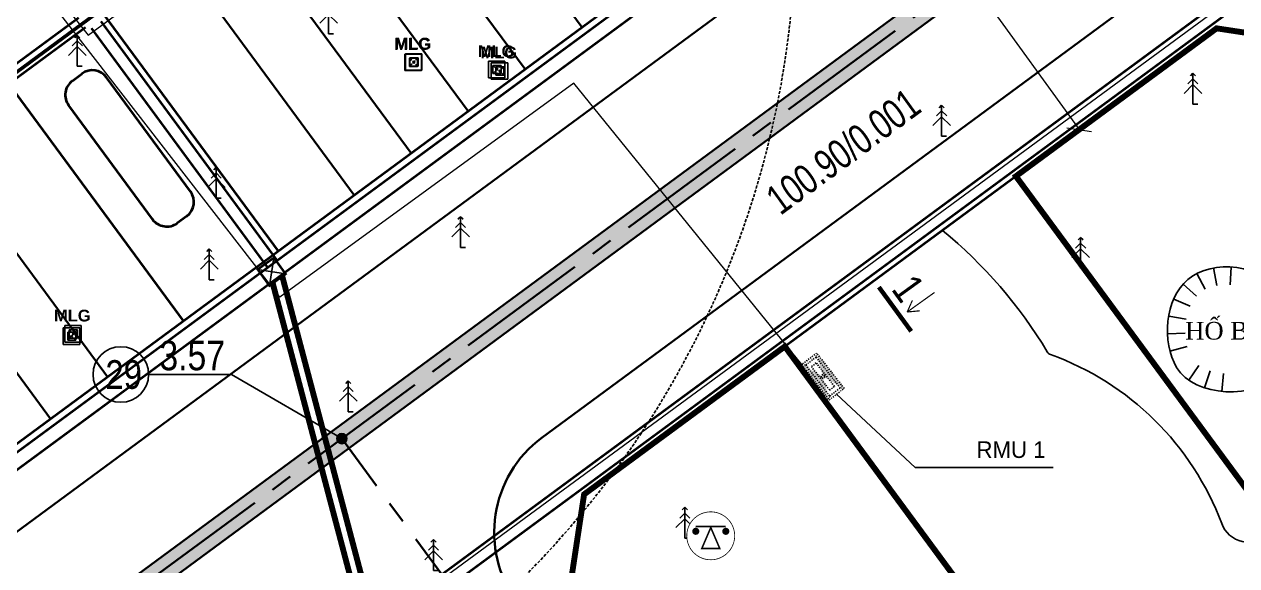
# Model space of a CAD drawing. Extents: x 22709 to 568895, y -41029 to 1932533.
# Drawn here: x 560787.3 to 560890.1, y 1930799.3 to 1930845.2 of the extents above; entities that cross this region are included whole.
import ezdxf
from ezdxf.enums import TextEntityAlignment as Align

# ---------------------------------------------------------------- set-up
doc = ezdxf.new("R2010")
doc.units = ezdxf.units.MI
doc.header["$MEASUREMENT"] = 0
doc.set_wipeout_variables(frame=1)
doc.header["$PDMODE"] = 1
for name, pattern in [('ACAD_ISO10W100', [18.5, 12, -3, 0.5, -3]), ('CENTER2', [1.125, 0.75, -0.125, 0.125, -0.125]), ('CONTINOUS', [0]), ('DASHED2', [0.375, 0.25, -0.125]), ('HIDDEN', [0.375, 0.25, -0.125])]:
    doc.linetypes.add(name, pattern=pattern)
doc.layers.get('0').update_dxf_attribs({"color": 8, "linetype": 'CONTINUOUS'})
doc.layers.get('DEFPOINTS').update_dxf_attribs({"color": 8, "linetype": 'CONTINUOUS'})
for name, color, linetype, lineweight in [('-cc-dd-h', 8, 'CONTINUOUS', 25), ('1-chieu dai', 8, 'CONTINUOUS', 40), ('1-CONG CONG', 8, 'CONTINUOUS', 40), ('1-nghikt HG', 8, 'CONTINUOUS', 60), ('1-nghiktHC', 8, 'CONTINUOUS', 60), ('10-TIM', 8, 'CENTER2', 35), ('13-PLO', 8, 'CONTINUOUS', 35), ('4-LE TRONG', 8, 'CONTINUOUS', 40), ('7-LE NGOAI', 8, 'CONTINUOUS', 35), ('84- CX DAI PHAN CACH', 8, 'CONTINUOUS', 50), ('caodo tu nhien', 8, 'CONTINUOUS', 13), ('D-S-DÂY ĐIỆN 1.5', 200, 'DASHED2', 40), ('EC04', 8, 'CONTINUOUS', 53), ('EC22', 8, 'CONTINUOUS', 13)]:
    doc.layers.add(name, color=color, linetype=linetype, lineweight=lineweight)
for name, color, linetype in [('1-chieurong', 8, 'CONTINUOUS'), ('1-cotTK', 8, 'CONTINUOUS'), ('1-toado', 8, 'CONTINUOUS'), ('7-KI HIEU', 8, 'CONTINUOUS'), ('CHU', 8, 'CONTINUOUS'), ('DIA VAT 500', 8, 'CONTINUOUS'), ('DIA VAT.MOI', 8, 'CONTINUOUS'), ('ho bom', 8, 'CONTINUOUS'), ('kk', 8, 'CONTINUOUS'), ('lang mo', 8, 'CONTINUOUS'), ('MATCAT', 8, 'CONTINUOUS'), ('moc lg .th', 8, 'CONTINUOUS'), ('PHI LAO', 8, 'CONTINUOUS'), ('textd', 8, 'CONTINUOUS'), ('tim qh', 8, 'ACAD_ISO10W100'), ('tttt', 8, 'CONTINUOUS')]:
    doc.layers.add(name, color=color, linetype=linetype)
doc.styles.add('Atext', font='VHELVEB_0.TTF')
doc.styles.add('Do doc', font='VHARIALN.TTF', dxfattribs={"width": 0.9, "oblique": 0.6})
doc.styles.add('K1', font='VHARIALN.TTF', dxfattribs={"height": 250})
doc.styles.add('L1', font='vntimeh.shx', dxfattribs={"width": 0.7})
doc.styles.add('nha', font='VHARIALB.TTF', dxfattribs={"height": 1})
doc.styles.add('O', font='VHAVAN.TTF')
doc.styles.get("Standard").update_dxf_attribs({"font": 'vntimeh.shx'})
doc.linetypes.add('EN04M', pattern='A,4.505488999999998,-0.8899729999999998,2.289536999999999,[1,CHEO22.shx,S=0.8981279999999999,R=0,X=0,Y=0.012726],2.215951,-0.9474869999999999,["0.4KV",Standard,S=2,R=359.997854,X=0,Y=-0.8124119999999999],-8.615751,2.099565999999998,[1,CHEO22.shx,S=0.8981279999999999,R=0,X=0,Y=-0.055311],2.405923,-0.8899729999999998', length=24.85965)
doc.linetypes.add('EN22M', pattern='A,11.62018,-3.44714,5.8817,[1,CHEO22.shx,S=1.314667,R=179.926953,X=0,Y=-0.037745],6.161787,-1.831234,["22KV",Atext,S=2,R=359.924807,X=0,Y=-0.8493109999999999],-7.878594999999999,5.8817,[1,CHEO22.shx,S=1.314667,R=179.926953,X=0,Y=0.001213],6.161787,-3.44714', length=52.31126299999999)
doc.dimstyles.new('chieu rong', dxfattribs={"dimtxt": 1.5, "dimasz": 1.5, "dimexe": 1, "dimexo": 1, "dimgap": 0.3, "dimtad": 1, "dimdec": 1, "dimzin": 0, "dimdsep": 46, "dimtxsty": 'L1', "dimblk": 'OBLIQUE', "dimcen": 1, "dimclrd": 37, "dimclre": 37, "dimclrt": 7, "dimadec": 0, "dimazin": 0, "dimtfac": 1, "dimtdec": 1, "dimtofl": 0, "dimtmove": 2, "dimatfit": 3, "dimldrblk": 'ARCHTICK', "dimfxl": 1, "dimtfill": 1, "dimtolj": 1, "dimtzin": 0, "dimlwd": 5, "dimlwe": 5, "dimarcsym": 0})

# ---------------------------------------------------------------- blocks, each defined once
blk = doc.blocks.new('t')
at = {"layer": 'ho bom', "color": 250}
blk.add_line((0, 1.511998207308351), (0, 0), dxfattribs=at)
blk = doc.blocks.new('d')
at = {"layer": 'ho bom'}
blk.add_blockref('t', (0, -1.511998207308351), dxfattribs=at)
blk = doc.blocks.new('PL')
at = {"layer": 'PHI LAO', "color": 250, "linetype": 'Continuous'}
blk.add_line((569625.7270476056, 1929989.67176833), (569626.1474151057, 1929989.67176833), dxfattribs=at)
for points in [[(569625.5081871056, 1929992.07791383), (569625.7270476056, 1929992.29676833)], [(569625.9458991057, 1929992.07791383), (569625.7270476056, 1929992.29676833)], [(569625.7270476056, 1929989.67176833), (569625.7270476056, 1929992.29676833)], [(569624.9770476057, 1929990.57530983), (569625.7270476056, 1929991.32530533)], [(569625.3008496056, 1929991.38677683), (569625.7270476056, 1929991.81297483)], [(569626.1532366057, 1929991.38677683), (569625.7270476056, 1929991.81297483)], [(569626.4770476057, 1929990.57530983), (569625.7270476056, 1929991.32530533)]]:
    blk.add_lwpolyline(points, dxfattribs=at)
blk = doc.blocks.new('A$C43E94792')
at = {"color": 7, "linetype": 'CONTINOUS'}
blk.add_wipeout([(3.0733107302065337, 6.157984366447637), (2.0344581943868536, 5.975647031644063), (1.2982559253534962, 5.5883708187811765), (0.8306286512775909, 5.175343827706828), (0.3101660810280249, 4.400074154427944), (0.07356654990347256, 3.661901412478075), (0.037124287429671554, 2.811654766792918), (0.27283706140899966, 1.8977745539654434), (0.8745512812904135, 0.9928653074036657), (1.8685899747897456, 0.3048274860676319), (2.7926834337239814, 0.06980209033281515), (3.5152658760711852, 0.08905121693697904), (4.410603040357841, 0.3656091275794302), (5.089590091880514, 0.8182061116659591), (5.712152281890864, 1.576927752890894), (6.048361579560009, 2.4329028710164193), (6.111832615317034, 3.3781529591848027), (5.681200291728297, 4.690088134043247), (5.193128411541167, 5.301116943818973), (4.227829700187998, 5.931074784313634), (3.3099852672092887, 6.148789430622776)], dxfattribs=at)
at = {"color": 7}
for points, const_width in [([(4.890132321068676, 0.6279764306946305, 175.8323419892755), (4.833695265059532, 0.5875971154204933, 0.0056872358559668)], 0.1), ([(0.9574523143785427, 3.661901962714409, 1), (1.407890597697587, 3.661901962714409, 1)], 0.4504382833190448), ([(4.780522167805656, 3.661901962714409, 1), (5.230960451124701, 3.661901962714409, 1)], 0.4504382833190448)]:
    blk.add_lwpolyline(points, format="xyb", close=True, dxfattribs=dict(at, const_width=const_width))
at = {"color": 7, "const_width": 0.2}
blk.add_lwpolyline([(5.00574130946461, 4.274511147239877), (3.094206382751508, 4.274511147239877), (1.182671456037496, 4.274511147239877)], dxfattribs=at)
blk.add_lwpolyline([(1.948952138274535, 1.462355349937567), (4.239460627228709, 1.462355349937567), (3.094206382751508, 4.138814211983657)], close=True, dxfattribs=at)
blk = doc.blocks.new('xcvbgh')
at = {"layer": 'MATCAT', "const_width": 0.1}
for points in [[(568395.5911316375, 1930938.189803628), (568397.9094221283, 1930939.84895375)], [(568396.0350782, 1930939.175296821), (568395.5911316375, 1930938.189803628)], [(568396.6671508637, 1930938.292116918), (568395.5911316375, 1930938.189803628)]]:
    blk.add_lwpolyline(points, dxfattribs=at)
blk = doc.blocks.new('cvnfgj')
at = {"layer": '1-cotTK', "lineweight": -3}
h = blk.add_hatch(dxfattribs=at)
h.set_pattern_fill('ANSI31', scale=0.1, style=0)
h.set_pattern_definition([(45, (561075.492941, 1927460.097698), (-0.0088388347648318, 0.0088388347648318), [])])
edge = h.paths.add_edge_path()
edge.add_arc((568402.5610226087, 1930175.794068152), 0.4300330221135457, 0, 360)
at = {"layer": '1-cotTK', "color": 7, "lineweight": -3}
blk.add_circle((568402.5610226087, 1930175.794068152, -28.47411586189213), 0.4300330221135457, dxfattribs=at)
blk = doc.blocks.new('_Oblique')
at = {"color": 0, "linetype": 'ByBlock', "lineweight": -2}
blk.add_line((-0.5, -0.5), (0.5, 0.5), dxfattribs=at)
blk = doc.blocks.new('*D97')
at = {"layer": '1-chieurong', "color": 37, "lineweight": 5, "transparency": 16777216}
for p, q in [((568213.7846466748, 1930849.714578061), (568214.5947557797, 1930850.3007961)), ((568213.7846176517, 1930849.714557059), (568232.5449390721, 1930823.789208168)), ((568232.5449680951, 1930823.78922917), (568233.3550772001, 1930824.375447209))]:
    blk.add_line(p, q, dxfattribs=at)
at = {"layer": 'DEFPOINTS', "color": 0, "lineweight": -3, "transparency": 16777216}
for p in [(568212.9745085468, 1930849.128339019), (568232.5449390721, 1930823.789208168), (568231.7348299671, 1930823.202990129)]:
    blk.add_point(p, dxfattribs=at)
at = {"layer": '1-chieurong', "color": 37, "lineweight": 5, "transparency": 16777216, "xscale": 1.5, "yscale": 1.5, "zscale": 1.5}
for p, rotation in [((568213.7846176517, 1930849.714557059), 125.8905709030929), ((568232.5449390721, 1930823.789208168), 305.8905709030928)]:
    blk.add_blockref('_Oblique', p, dxfattribs=dict(at, rotation=rotation))
at = {"layer": '1-chieurong', "color": 7, "lineweight": -3, "transparency": 16777216, "insert": (568224.0154233963, 1930837.367433607), "char_height": 1.5, "attachment_point": 5, "rotation": 305.8905709030929, "style": 'L1', "bg_fill": 3, "box_fill_scale": 1.25, "bg_fill_color": 9, "bg_fill_true_color": 13158600, "bg_fill_transparency": 0}
blk.add_mtext('\\A1;32.0', dxfattribs=at)
blk = doc.blocks.new('_ARCHTICK')
at = {"color": 0, "linetype": 'ByBlock', "const_width": 0.15}
blk.add_lwpolyline([(-0.5, -0.5), (0.5, 0.5)], dxfattribs=at)
blk = doc.blocks.new('A$C44335404')
at = {"layer": '7-LE NGOAI', "lineweight": -3, "flags": 128}
blk.add_lwpolyline([(568244.6280367296, 1930790.390162983, 0.2195943429452474), (568230.0949309218, 1930804.71989105, -0.1731621844593874), (568229.8353807498, 1930804.933648994, 0.0869960713614293), (568220.9292222185, 1930815.243520078), (568227.1695227877, 1930819.840159772), (568247.9271674436, 1930791.660021583), (568270.5927718917, 1930808.355630379), (568278.7636715744, 1930797.262990245), (568275.608355209, 1930794.938766871, -0.3221027646425685), (568274.4411313544, 1930794.925162348, 0.2731069448878674), (568258.7573338149, 1930796.156551353, 0.0667906988117033), (568248.6191882073, 1930789.394290357, -0.5245266060501843)], format="xyb", close=True, dxfattribs=at)
at = {"layer": '7-LE NGOAI', "ltscale": 0.5}
blk.add_lwpolyline([(568228.3201149628, 1930777.217358974), (568207.5624703071, 1930805.397497163), (568190.5328934968, 1930792.853417298), (568189.0483947899, 1930783.06586073), (568205.6545105141, 1930760.521750178)], close=True, dxfattribs=at)
blk = doc.blocks.new('tñmu')
at = {"layer": 'kk', "color": 2, "linetype": 'ByBlock'}
for points in [[(13580051.29175334, -6709611.129407638), (13587651.29175333, -6709611.129407638), (13587651.29175333, -6706411.129407637), (13580051.29175334, -6706411.129407637)], [(13586371.29175334, -6708531.129407637), (13586371.29175334, -6707491.129407636), (13581331.29175334, -6707491.129407636), (13581331.29175334, -6708531.129407637)]]:
    blk.add_lwpolyline(points, close=True, dxfattribs=at)
at = {"layer": 'kk', "color": 4, "linetype": 'ByBlock', "const_width": 120}
for points in [[(13580351.52004587, -6706771.433782976, 1), (13580471.52004587, -6706771.433782976, 1)], [(13587351.0634608, -6706771.433782976, -1), (13587231.0634608, -6706771.433782976, -1)], [(13580351.52004587, -6709250.825032297, -1), (13580471.52004587, -6709250.825032297, -1)], [(13587351.0634608, -6709250.825032297, 1), (13587231.0634608, -6709250.825032297, 1)]]:
    blk.add_lwpolyline(points, format="xyb", close=True, dxfattribs=at)
at = {"layer": 'kk', "color": 8, "linetype": 'HIDDEN', "ltscale": 500}
blk.add_lwpolyline([(13580531.29175333, -6709131.129407637), (13587171.29175333, -6709131.129407637), (13587171.29175333, -6706891.129407637), (13580531.29175333, -6706891.129407637)], close=True, dxfattribs=at)
at = {"layer": 'kk', "color": 2, "linetype": 'ByBlock'}
blk.add_circle((13583851.29175333, -6708011.129407637), 300, dxfattribs=at)
at = {"layer": 'tim qh', "color": 6, "linetype": 'ByBlock'}
blk.add_solid([(13580051.29175334, -6709611.129407638), (13587651.29175333, -6706411.129407637), (13587651.29175333, -6709611.129407638), (13580051.29175334, -6706411.129407637)], dxfattribs=at)
blk = doc.blocks.new('A$C7ECB70B0')
at = {"layer": '4-LE TRONG'}
for p, q in [((568147.1171573936, 1930827.941661752), (568147.9223041995, 1930828.534737314)), ((568157.136544487, 1930818.554868786), (568150.01963775, 1930828.216630449)), ((568153.9159572658, 1930816.18256654), (568146.7990505279, 1930825.844328202)), ((568156.8184376213, 1930816.457535236), (568156.0132908165, 1930815.864459674))]:
    blk.add_line(p, q, dxfattribs=at)
for centre, start, end in [((568148.811917542, 1930827.327017106), 36.37556449805738, 126.3755644976412), ((568148.006770736, 1930826.733941544), 126.3755644976391, 216.3755645031784), ((568155.9288242789, 1930817.665255444), 306.3755645018259, 36.37556449825938), ((568155.1236774739, 1930817.072179882), 216.3755645037081, 306.3755645080806)]:
    blk.add_arc(centre, 1.5, start, end, dxfattribs=at)
blk = doc.blocks.new('hg hc')
at = {"layer": '1-nghikt HG', "lineweight": -3}
for p, q in [((568036.6011432869, 1930203.56612862), (568036.6011432869, 1930202.56612862)), ((568036.9705049914, 1930203.91612862), (568037.9705049914, 1930203.91612862)), ((568038.3205049913, 1930203.56612862), (568038.3205049913, 1930202.56612862)), ((568036.9705049914, 1930202.21612862), (568037.9705049914, 1930202.21612862))]:
    blk.add_line(p, q, dxfattribs=at)
at = {"layer": '1-nghikt HG', "color": 10, "lineweight": -3}
for p, q in [((568036.6205049914, 1930203.91612862), (568038.3205049913, 1930202.21612862)), ((568038.3205049913, 1930203.91612862), (568036.6205049914, 1930202.21612862))]:
    blk.add_line(p, q, dxfattribs=at)
at = {"layer": '1-nghikt HG', "color": 10, "lineweight": -3, "const_width": 0.2, "flags": 128}
blk.add_lwpolyline([(568036.6205049914, 1930203.91612862), (568038.3205049913, 1930203.91612862), (568038.3205049913, 1930202.21612862)], dxfattribs=at)
blk.add_lwpolyline([(568036.6205049914, 1930203.91612862), (568038.3205049913, 1930203.91612862), (568038.3205049913, 1930202.21612862), (568036.6205049914, 1930202.21612862)], close=True, dxfattribs=at)
blk = doc.blocks.new('A$C5C0861BC')
at = {"layer": '1-nghiktHC', "color": 8, "linetype": 'DASHED2', "lineweight": -3, "ltscale": 10, "const_width": 0.2, "flags": 128}
for points in [[(9.459750895779962, -12.29878549834029), (316.9826826478079, 214.2242961086122), (298.641054397724, 239.1245016530411), (-8.693521114140365, 12.74016428764662)], [(-7.989139026803513, 11.76860457591465), (298.3865689054787, 237.4466348125388)], [(8.755368808326693, -11.32722578684115), (315.3048158073056, 214.4787816009739)]]:
    blk.add_lwpolyline(points, dxfattribs=at)
at = {"layer": '1-nghiktHC', "color": 8, "lineweight": -3, "const_width": 0.2, "flags": 128}
for points in [[(-3.477533131446307, 49.58708765756091), (59.05125745040868, 95.6461384289687)], [(-2.884457569759888, 48.78194085208452), (59.63759526765944, 94.83602856381549)], [(75.08413426163179, 74.45124566091908), (60.1269340936983, 94.75682342101572)], [(75.88928106687536, 75.0443212227219), (60.93704395861869, 95.34316123815006)]]:
    blk.add_lwpolyline(points, dxfattribs=at)
at = {"layer": '1-nghiktHC', "color": 8, "linetype": 'CENTER2', "lineweight": -3, "ltscale": 5, "const_width": 0.5, "flags": 128}
for points in [[(75.51234019411093, 73.1167412789382), (83.22105845579244, 43.95301789025142)], [(76.32242169490382, 73.7030585666962), (84.03113995658532, 44.53933517800942)]]:
    blk.add_lwpolyline(points, dxfattribs=at)
at = {"layer": '1-nghiktHC', "lineweight": -3, "rotation": 35.89610496581973}
blk.add_blockref('hg hc', (671630.1990027637, -1896597.887368254, 0.0051626533818219), dxfattribs=at)
blk = doc.blocks.new('tmb')
at = {"layer": '84- CX DAI PHAN CACH', "lineweight": -3}
h = blk.add_hatch(dxfattribs=at)
h.set_pattern_fill('AR-SAND', color=256, scale=0.3, style=0)
h.set_pattern_definition([(37.5, (561075.492941, 1927460.097698), (-0.0188980074328825, 0.5780471307039475), [0, -0.456, 0, -0.51, 0, -0.4875]), (7.499999999999999, (561075.492941, 1927460.097698), (0.5309330115803182, 0.8466438195689221), [0, -0.2459999999999999, 0, -0.4110000000000001, 0, -0.1575]), (327.5, (561075.1239410001, 1927460.097698), (0.9342425585254485, 0.0016977160610895), [0, -0.15, 0, -0.5400000000000001, 0, -0.705]), (317.5, (561075.1239410001, 1927460.097698), (0.901837981371688, 0.2633026694802748), [0, -0.075, 0, -0.354, 0, -0.4050000000000001])])
h.paths.add_polyline_path([(568233.3119222226, 1930845.478296438), (568104.1926014164, 1930750.3661055, 0.9673263951167022), (568105.4309054863, 1930748.796968098), (568234.4980799713, 1930843.868007707, 1.000006879294454)])
at = {"layer": '-cc-dd-h', "linetype": 'ByBlock'}
blk.add_line((568190.1087510088, 1930790.056972565), (568189.0483947895, 1930783.06586073), dxfattribs=at)
at = {"layer": '1-cotTK', "lineweight": -3, "ltscale": 15, "flags": 128}
blk.add_lwpolyline([(568169.9729159377, 1930797.580977213), (568160.6215869578, 1930803.024054329), (568153.5799272227, 1930803.024054329)], dxfattribs=at)
at = {"layer": '1-toado'}
blk.add_circle((568151.2230593909, 1930803.024054329), 2.356867831829601, dxfattribs=at)
at = {"layer": '10-TIM', "ltscale": 15}
blk.add_line((568202.9383695804, 1930752.827776428), (568169.9729159377, 1930797.580977213), dxfattribs=at)
at = {"layer": '10-TIM', "ltscale": 15, "flags": 128}
blk.add_lwpolyline([(568031.2470372015, 1930695.390745407), (568423.17, 1930984.09)], dxfattribs=at)
at = {"layer": '13-PLO'}
for p, q in [((568190.3578249516, 1930832.468765593), (568176.1240114738, 1930851.792288923)), ((568185.5269441193, 1930828.910312223), (568171.2931306412, 1930848.233835553)), ((568180.6960632866, 1930825.351858854), (568166.4622498087, 1930844.675382184)), ((568175.8651824541, 1930821.793405485), (568161.6313689762, 1930841.116928814)), ((568171.0343016217, 1930818.234952115), (568156.8004881437, 1930837.558475445)), ((568150.1004846811, 1930802.814987514), (568135.8666712034, 1930822.138510844)), ((568145.2696038486, 1930799.256534145), (568131.0357903709, 1930818.580057475))]:
    blk.add_line(p, q, dxfattribs=at)
at = {"layer": '4-LE TRONG'}
for p, q in [((568164.5931271784, 1930813.490347622), (568137.3116513456, 1930850.527100671)), ((568156.5416591244, 1930807.559592006), (568129.2601832915, 1930844.596345056)), ((568190.5328934968, 1930792.853417298), (568189.0483947899, 1930783.06586073))]:
    blk.add_line(p, q, dxfattribs=at)
at = {"layer": '4-LE TRONG', "ltscale": 0.5}
for p, q in [((568244.199099598, 1930832.384239637), (568190.5328934968, 1930792.853417298)), ((568253.9866561671, 1930830.89974093), (568244.199099598, 1930832.384239637))]:
    blk.add_line(p, q, dxfattribs=at)
at = {"layer": '7-LE NGOAI', "ltscale": 0.5}
for p, q in [((568227.9739881906, 1930852.724981015), (568164.0421603227, 1930805.632445268)), ((568239.8354994234, 1930836.622044908), (568186.9744401285, 1930797.684298131))]:
    blk.add_line(p, q, dxfattribs=at)
at = {"layer": '7-LE NGOAI', "ltscale": 0.2}
blk.add_line((568164.0421603225, 1930805.632445268), (568102.9511861271, 1930760.632497948), dxfattribs=at)
at = {"layer": '7-LE NGOAI', "ltscale": 0.5}
blk.add_arc((568192.9051957442, 1930789.632830077), 10, 126.3755644959437, 216.3755644959437, dxfattribs=at)
at = {"layer": 'DIA VAT 500', "linetype": 'Continuous'}
for p, q in [((568175.3729367374, 1930830.233809733), (568176.7729367374, 1930830.233809733)), ((568175.3729367374, 1930828.833809733), (568175.3729367374, 1930830.233809733)), ((568175.747, 1930829.183), (568175.747, 1930829.883)), ((568175.747, 1930829.883), (568176.447, 1930829.883)), ((568176.447, 1930829.883), (568176.447, 1930829.183)), ((568176.7729367374, 1930830.233809733), (568176.7729367374, 1930828.833809733)), ((568182.4199367373, 1930829.593809733), (568183.8199367373, 1930829.593809733)), ((568182.4199367373, 1930828.193809733), (568182.4199367373, 1930829.593809733)), ((568183.8199367373, 1930829.593809733), (568183.8199367373, 1930828.193809733)), ((568176.7729367374, 1930828.833809733), (568175.3729367374, 1930828.833809733)), ((568176.447, 1930829.183), (568175.747, 1930829.183)), ((568182.794, 1930828.543), (568182.794, 1930829.242999999)), ((568182.794, 1930829.242999999), (568183.494, 1930829.242999999)), ((568183.494, 1930829.242999999), (568183.494, 1930828.543)), ((568183.8199367373, 1930828.193809733), (568182.4199367373, 1930828.193809733)), ((568183.494, 1930828.543), (568182.794, 1930828.543)), ((568146.3409367373, 1930806.973809733), (568147.7409367373, 1930806.973809733)), ((568146.3409367373, 1930805.573809733), (568146.3409367373, 1930806.973809733)), ((568147.7409367373, 1930806.973809733), (568147.7409367373, 1930805.573809733)), ((568146.715, 1930805.923), (568146.715, 1930806.623)), ((568146.715, 1930806.623), (568147.4149999999, 1930806.623)), ((568147.4149999999, 1930806.623), (568147.4149999999, 1930805.923)), ((568147.7409367373, 1930805.573809733), (568146.3409367373, 1930805.573809733)), ((568147.4149999999, 1930805.923), (568146.715, 1930805.923))]:
    blk.add_line(p, q, dxfattribs=at)
at = {"layer": 'DIA VAT 500', "linetype": 'ByBlock'}
for p, q in [((568175.747, 1930829.183), (568176.447, 1930829.883)), ((568175.747, 1930829.883), (568176.447, 1930829.183)), ((568182.794, 1930828.543), (568183.494, 1930829.242999999)), ((568182.794, 1930829.242999999), (568183.494, 1930828.543)), ((568146.715, 1930805.923), (568147.4149999999, 1930806.623)), ((568146.715, 1930806.623), (568147.4149999999, 1930805.923))]:
    blk.add_line(p, q, dxfattribs=at)
at = {"layer": 'EC22', "linetype": 'EN22M', "ltscale": 0.6, "flags": 128}
blk.add_lwpolyline([(568208.9960508597, 1930803.856247561), (568189.652394236, 1930827.726713616), (568164.7157704179, 1930809.586492134), (568138.9738876584, 1930842.738343821)], dxfattribs=at)
at = {"layer": 'ho bom'}
blk.add_open_spline([(568240.809, 1930803.623), (568239.5239753952, 1930805.773125074), (568240.1063211214, 1930813.389120118), (568251.4589820661, 1930811.858967578), (568251.4348159706, 1930800.685445754), (568242.3318620215, 1930801.074921307), (568240.809, 1930803.623)], degree=3, knots=[0, 0, 0, 0, 7.514581465094345, 15.69013408110896, 22.61272950935397, 31.5181393182595, 31.5181393182595, 31.5181393182595, 31.5181393182595], dxfattribs=at)
at = {"layer": 'MATCAT', "const_width": 0.3799999999999999}
blk.add_lwpolyline([(568215.5415124459, 1930810.43511447), (568218.2863054419, 1930806.684464895)], dxfattribs=at)
at = {"layer": 'moc lg .th', "linetype": 'Continuous'}
for p, q in [((568175.3320072311, 1930830.196980195), (568176.7320072311, 1930830.196980195)), ((568175.3320072311, 1930828.796980195), (568175.3320072311, 1930830.196980195)), ((568175.7060704939, 1930829.146170461), (568175.7060704939, 1930829.846170461)), ((568175.7060704939, 1930829.846170461), (568176.4060704937, 1930829.846170461)), ((568176.4060704937, 1930829.846170461), (568176.4060704937, 1930829.146170461)), ((568176.7320072311, 1930830.196980195), (568176.7320072311, 1930828.796980195)), ((568176.7320072311, 1930828.796980195), (568175.3320072311, 1930828.796980195)), ((568176.4060704937, 1930829.146170461), (568175.7060704939, 1930829.146170461)), ((568182.6590090311, 1930829.470510119), (568184.059009031, 1930829.470510119)), ((568182.6590090311, 1930828.070510119), (568182.6590090311, 1930829.470510119)), ((568183.0330722939, 1930828.419700386), (568183.0330722939, 1930829.119700385)), ((568183.0330722939, 1930829.119700385), (568183.7330722938, 1930829.119700385)), ((568183.7330722938, 1930829.119700385), (568183.7330722938, 1930828.419700386)), ((568184.059009031, 1930829.470510119), (568184.059009031, 1930828.070510119)), ((568184.059009031, 1930828.070510119), (568182.6590090311, 1930828.070510119)), ((568183.7330722938, 1930828.419700386), (568183.0330722939, 1930828.419700386))]:
    blk.add_line(p, q, dxfattribs=at)
at = {"layer": 'moc lg .th', "linetype": 'ByBlock'}
for p, q in [((568175.7060704939, 1930829.146170461), (568176.4060704937, 1930829.846170461)), ((568175.7060704939, 1930829.846170461), (568176.4060704937, 1930829.146170461)), ((568183.0330722939, 1930828.419700386), (568183.7330722938, 1930829.119700385)), ((568183.0330722939, 1930829.119700385), (568183.7330722938, 1930828.419700386))]:
    blk.add_line(p, q, dxfattribs=at)
at = {"layer": 'textd', "linetype": 'Continuous', "flags": 128}
blk.add_lwpolyline([(568230.3279430931, 1930795.137762959), (568218.6158061931, 1930795.137762959), (568211.959617336, 1930801.346810622)], dxfattribs=at)
at = {"layer": 'tttt', "linetype": 'Continuous'}
for p, q in [((568146.464787592, 1930807.162585459), (568147.864787592, 1930807.162585459)), ((568146.464787592, 1930805.762585459), (568146.464787592, 1930807.162585459)), ((568146.464787592, 1930807.162585459), (568147.864787592, 1930807.162585459)), ((568146.464787592, 1930805.762585459), (568146.464787592, 1930807.162585459)), ((568146.464787592, 1930807.162585459), (568147.864787592, 1930807.162585459)), ((568146.464787592, 1930805.762585459), (568146.464787592, 1930807.162585459)), ((568147.864787592, 1930807.162585459), (568147.864787592, 1930805.762585459)), ((568147.864787592, 1930807.162585459), (568147.864787592, 1930805.762585459)), ((568147.864787592, 1930807.162585459), (568147.864787592, 1930805.762585459)), ((568146.8388508547, 1930806.111775726), (568146.8388508547, 1930806.811775726)), ((568146.8388508547, 1930806.811775726), (568147.5388508546, 1930806.811775726)), ((568146.8388508547, 1930806.111775726), (568146.8388508547, 1930806.811775726)), ((568146.8388508547, 1930806.811775726), (568147.5388508546, 1930806.811775726)), ((568146.8388508547, 1930806.111775726), (568146.8388508547, 1930806.811775726)), ((568146.8388508547, 1930806.811775726), (568147.5388508546, 1930806.811775726)), ((568147.5388508546, 1930806.111775726), (568146.8388508547, 1930806.111775726)), ((568147.5388508546, 1930806.111775726), (568146.8388508547, 1930806.111775726)), ((568147.5388508546, 1930806.111775726), (568146.8388508547, 1930806.111775726)), ((568147.5388508546, 1930806.811775726), (568147.5388508546, 1930806.111775726)), ((568147.5388508546, 1930806.811775726), (568147.5388508546, 1930806.111775726)), ((568147.5388508546, 1930806.811775726), (568147.5388508546, 1930806.111775726)), ((568147.864787592, 1930805.762585459), (568146.464787592, 1930805.762585459)), ((568147.864787592, 1930805.762585459), (568146.464787592, 1930805.762585459)), ((568147.864787592, 1930805.762585459), (568146.464787592, 1930805.762585459))]:
    blk.add_line(p, q, dxfattribs=at)
at = {"layer": 'tttt', "linetype": 'ByBlock'}
for p, q in [((568146.8388508547, 1930806.111775726), (568147.5388508546, 1930806.811775726)), ((568146.8388508547, 1930806.811775726), (568147.5388508546, 1930806.111775726)), ((568146.8388508547, 1930806.111775726), (568147.5388508546, 1930806.811775726)), ((568146.8388508547, 1930806.811775726), (568147.5388508546, 1930806.111775726)), ((568146.8388508547, 1930806.111775726), (568147.5388508546, 1930806.811775726)), ((568146.8388508547, 1930806.811775726), (568147.5388508546, 1930806.111775726))]:
    blk.add_line(p, q, dxfattribs=at)
for p in [(-1456.873498072382, 842.2351601836272), (-1478.194522461621, 839.5068335472606), (-1383.535677877487, 836.2912405482493), (-1404.856702266727, 833.5629139118827), (-1466.402280194452, 828.3015321774874), (-1445.676002421882, 824.1114064536523), (-1393.064459999557, 822.3576125421095), (-1466.997026811121, 821.3830798172856), (-1455.204784543952, 810.1777784475125), (-1426.648389446083, 799.456093504792), (-1447.969413835322, 796.7277668684255)]:
    blk.add_blockref('PL', p)
at = {"layer": '1-cotTK', "lineweight": -3}
blk.add_blockref('cvnfgj', (-232.5868671094067, 621.7861875565723, 28.47411586189213), dxfattribs=at)
at = {"layer": 'caodo tu nhien', "lineweight": -3}
blk.add_blockref('A$C7ECB70B0', (0, 0), dxfattribs=at)
at = {"layer": 'lang mo'}
for p, rotation in [((568245.4414175317, 1930812.134568789), 356.3131718663682), ((568242.5272900615, 1930811.590571592), 27.16921851354921), ((568243.9469593103, 1930812.057242396), 9.997072505995995), ((568241.3483509466, 1930810.677735356), 48.59377778691104), ((568240.5558834583, 1930809.41128127), 66.43484808075102), ((568240.1308569564, 1930807.976441467), 80.07997032327866), ((568240.0291484041, 1930806.482590502), 92.04658350319986), ((568240.242935052, 1930805.000953793), 104.6981774997797), ((568241.8368797798, 1930802.546043105), 145.126524019418), ((568243.1804523213, 1930801.891142754), 161.8836239446807), ((568244.6466688713, 1930801.588902739), 174.3913743676227)]:
    blk.add_blockref('d', p, dxfattribs=dict(at, rotation=rotation))
at = {"layer": 'MATCAT', "lineweight": -3}
blk.add_blockref('xcvbgh', (-177.6477380966535, -129.8688124287873), dxfattribs=at)
at = {"layer": 'tim qh', "linetype": 'ByBlock', "xscale": 0.0005000000001555, "yscale": 0.0005000000001555, "zscale": 0.0005000000001555, "rotation": 307.8546672553865}
blk.add_blockref('tñmu', (566691.0776671572, 1938223.768138191), dxfattribs=at)
at = {"layer": '1-chieu dai', "lineweight": -3, "insert": (568212.5122290766, 1930821.92045535), "char_height": 2.5, "attachment_point": 5, "rotation": 36.375564499868226, "style": 'Do doc'}
blk.add_mtext('\\A1;100.90/0.001', dxfattribs=at)
at = {"layer": '1-cotTK', "style": 'K1'}
blk.add_text('3.57', height=2.500761599999999, dxfattribs=at).set_placement((568154.4934632017, 1930803.38039602, 28.47411586189213))
at = {"layer": '1-toado', "style": 'K1'}
blk.add_text('29', height=2.430740275199999, dxfattribs=at).set_placement((568149.9162618055, 1930801.80396715, 27.67684061775915))
at = {"layer": 'CHU', "linetype": 'Continuous', "style": 'nha'}
for p in [(568174.4625303701, 1930830.589951493), (568181.5095303701, 1930829.949951493)]:
    blk.add_text('mlg', height=1, dxfattribs=at).set_placement(p)
at = {"layer": 'DIA VAT.MOI'}
blk.add_text('hè bom', height=1.5, dxfattribs=at).set_placement((568241.5251738513, 1930805.981707973))
at = {"layer": 'MATCAT', "style": 'K1'}
blk.add_text('1', height=2.559999999999998, rotation=305.8505286051536, dxfattribs=at).set_placement((568216.5314725066, 1930810.248381909))
at = {"layer": 'moc lg .th', "linetype": 'Continuous', "style": 'nha'}
for p in [(568174.4216008638, 1930830.553121955), (568181.7486026639, 1930829.826651879)]:
    blk.add_text('mlg', height=1, dxfattribs=at).set_placement(p)
at = {"layer": 'textd', "linetype": 'Continuous', "style": 'O'}
blk.add_text(' rmu 1', height=1.407981530218431, dxfattribs=at).set_placement((568226.4927518708, 1930795.941244045, -0.8370839506206124), align=Align.CENTER)
at = {"layer": 'tttt', "linetype": 'Continuous', "style": 'nha'}
blk.add_text('mlg', height=1, dxfattribs=at).set_placement((568145.5543812247, 1930807.518727219))
blk.add_text('mlg', height=1, dxfattribs=at).set_placement((568145.5543812247, 1930807.518727219))
blk.add_text('mlg', height=1, dxfattribs=at).set_placement((568145.5543812247, 1930807.518727219))
at = {"layer": '7-KI HIEU', "linetype": 'CONTINOUS', "xscale": 0.666666667, "yscale": 0.666666667, "zscale": 0.666666667}
blk.add_blockref('A$C43E94792', (568199.2179670237, 1930787.276504265), dxfattribs=at)
at = {"layer": '1-CONG CONG', "const_width": 0.5}
blk.add_lwpolyline([(568228.3201149628, 1930777.217358974), (568207.5624703071, 1930805.397497163), (568190.5328934968, 1930792.853417298), (568189.0483947899, 1930783.06586073), (568205.6545105141, 1930760.521750178)], close=True, dxfattribs=at)
at = {"layer": '4-LE TRONG'}
blk.add_line((568225.2206816269, 1930858.148937409), (568096.1171238197, 1930763.050547236), dxfattribs=at)
at = {"layer": '7-LE NGOAI', "ltscale": 0.5, "flags": 128}
for points in [[(568104.192601416, 1930750.3661055), (568233.3119310738, 1930845.478302958)], [(568105.4322046366, 1930748.795185904), (568234.4980821972, 1930843.868009346)]]:
    blk.add_lwpolyline(points, dxfattribs=at)
at = {"layer": 'caodo tu nhien', "lineweight": -3}
blk.add_blockref('A$C44335404', (0, 0), dxfattribs=at)
at = {"layer": '1-chieurong', "lineweight": -3}
dim = blk.add_aligned_dim(p1=(568212.9745085468, 1930849.128339019), p2=(568231.7348299671, 1930823.202990129), distance=0.9999641749764386, dimstyle='chieu rong', dxfattribs=at)
dim.commit()
dim.dimension.update_dxf_attribs({"geometry": '*D97', "text_midpoint": (568224.0154233963, 1930837.367433607)})
at = {"layer": '1-CONG CONG', "const_width": 0.5}
blk.add_lwpolyline([(568270.5927718915, 1930808.355630379), (568253.9866561671, 1930830.89974093), (568244.199099598, 1930832.384239637), (568227.1695227877, 1930819.840159772), (568247.9271674436, 1930791.660021583)], close=True, dxfattribs=at)
at = {"layer": 'EC04', "linetype": 'EN04M', "ltscale": 0.5, "flags": 128}
blk.add_lwpolyline([(568091.3282771346, 1930791.065526345), (568216.5877863495, 1930883.384658995), (568207.2466079475, 1930895.750904953), (568199.807003899, 1930897.170930134), (568183.666037865, 1930885.244966177)], dxfattribs=at)
at = {"layer": 'EC22', "linetype": 'EN22M', "ltscale": 0.6, "flags": 128}
for points in [[(568139.4709785962, 1930843.076118763), (568139.4709785962, 1930843.076118763), (568148.4570368032, 1930831.809660366), (568218.6705929826, 1930883.219243492), (568207.9605732602, 1930897.222527512), (568198.77275138, 1930898.428065286), (568183.4736001993, 1930886.79757776), (568176.6961228579, 1930895.711817268), (568191.8695105463, 1930906.976119216), (568193.130294451, 1930914.38895573), (568161.9792981115, 1930956.558798889)], [(568049.0066027192, 1930690.554269133), (568243.4967265448, 1930833.483492757), (568250.0844271627, 1930837.933663554), (568353.0414649495, 1930697.920550626)]]:
    blk.add_lwpolyline(points, dxfattribs=at)
at = {"lineweight": -3}
blk.add_blockref('A$C5C0861BC', (568088.601858194, 1930737.639594389), dxfattribs=at)

msp = doc.modelspace()

# ---------------------------------------------------------------- block references
at = {"layer": 'D-S-DÂY ĐIỆN 1.5', "lineweight": -3}
msp.add_blockref('tmb', (-7355.760313335806, 12.49572569946758), dxfattribs=at)

# ---------------------------------------------------------------- next in the draw order: linework, layer by layer
msp.add_circle((560773.7123276509, 1930854.104027052), 79, dxfattribs=at)

doc.saveas('drawing.dxf')
